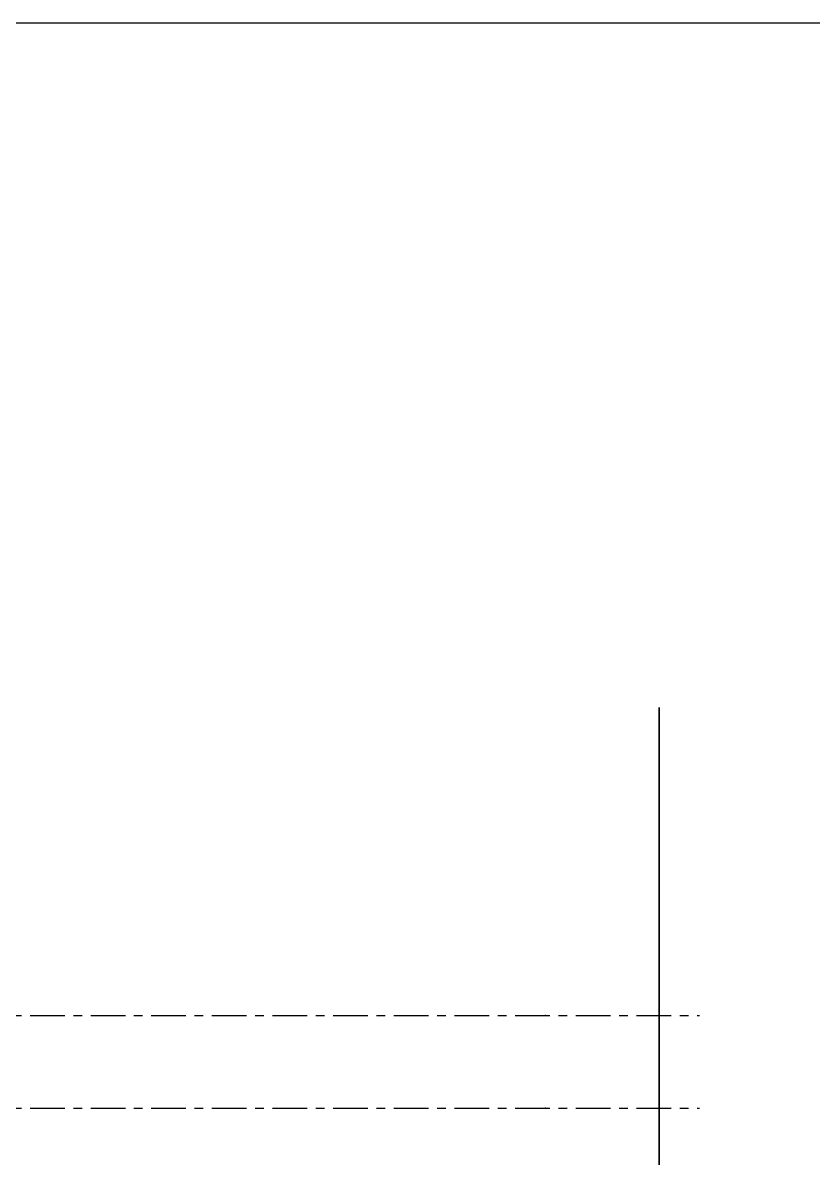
# Model space of a CAD drawing. Header units: millimetres. Extents: x -25371 to 2282244, y -90657 to 147824.
# Drawn here: x 1659345 to 1664478, y 3201 to 10573 of the extents above; entities that cross this region are included whole.
import ezdxf
from ezdxf.xclip import XClip

# ---------------------------------------------------------------- set-up
doc = ezdxf.new("R2010")
doc.units = ezdxf.units.MM
doc.header["$XCLIPFRAME"] = 0
for name, pattern in [('CENTER', [50.8, 31.75, -6.35, 6.35, -6.35]), ('DPA_Hidden 100', [6, 4, -2]), ('TA_GL_000.90000', [2.475, 0.9, -0.225, 0.225, -0.225, 0.9])]:
    doc.linetypes.add(name, pattern=pattern)
doc.layers.add('000 - 0_SYM_DWG_GRIDLINE_MAIN_COLOR_251', color=7, linetype='Continuous')
doc.layers.add('000 - GRID', color=7, linetype='CENTER')
doc.layers.add('A-DETL-HDLN', color=7, linetype='DPA_Hidden 100', lineweight=35)
doc.styles.add('TA', font='', dxfattribs={"height": 4.5})
doc.styles.get('TA').set_extended_font_data('Cordia New')

# ---------------------------------------------------------------- blocks, each defined once
blk = doc.blocks.new('A$C7fb6dcac')
at = {"layer": 'Defpoints', "color": 7}
blk.add_lwpolyline([(1937.5, -444), (1162.5, -444), (1162.5, 0), (1937.5, 0)], close=True, dxfattribs=at)
blk = doc.blocks.new('C-1-VS01_REV00_20260615-155217_ELEVATION_1_EX')
at = {"layer": 'A-DETL-HDLN', "color": 7}
blk.add_line((17859.4, 101000), (17859.4, 110700), dxfattribs=at)
blk = doc.blocks.new('*U1015')
at = {"layer": '000 - 0_SYM_DWG_GRIDLINE_MAIN_COLOR_251', "color": 7, "linetype": 'ByBlock', "ltscale": 5}
blk.add_line((20, 0), (-476.46, 0), dxfattribs=at)
at = {"layer": '000 - 0_SYM_DWG_GRIDLINE_MAIN_COLOR_251', "color": 7}
blk.add_point((-456.46, 0), dxfattribs=at)
at = {"color": 7, "style": 'TA', "flags": 1}
blk.add_attdef('LOCATION', (6, -6), '', height=4.5, rotation=270, dxfattribs=at)
blk = doc.blocks.new('C-1-VS01_REV00_20260615-155703_ELEVATION_1_DIMS-2')
at = {"layer": '000 - GRID', "color": 7, "linetype": 'TA_GL_000.90000', "xscale": 50.00000000000004, "yscale": 50.00000000000004, "zscale": 50.00000000000004, "rotation": 180}
for p in [(-5700, 108700), (-5700, 108100)]:
    blk.add_blockref('*U1015', p, dxfattribs=at)

msp = doc.modelspace()

# ---------------------------------------------------------------- block references
at = {"color": 7, "xscale": 50, "yscale": 50, "zscale": 50}
msp.add_blockref('A$C7fb6dcac', (1575673.68, 10572.622), dxfattribs=at)
at = {"color": 7}
ref = msp.add_blockref('C-1-VS01_REV00_20260615-155217_ELEVATION_1_EX', (1645617.451, -104572.744), dxfattribs=at)
XClip(ref).set_block_clipping_path([(-6272.2217516778, 96602.3760666824), (23581.2110439332, 113561.2238857835)])
msp.add_blockref('C-1-VS01_REV00_20260615-155703_ELEVATION_1_DIMS-2', (1645617.451, -104572.744), dxfattribs=at)

doc.saveas('drawing.dxf')
